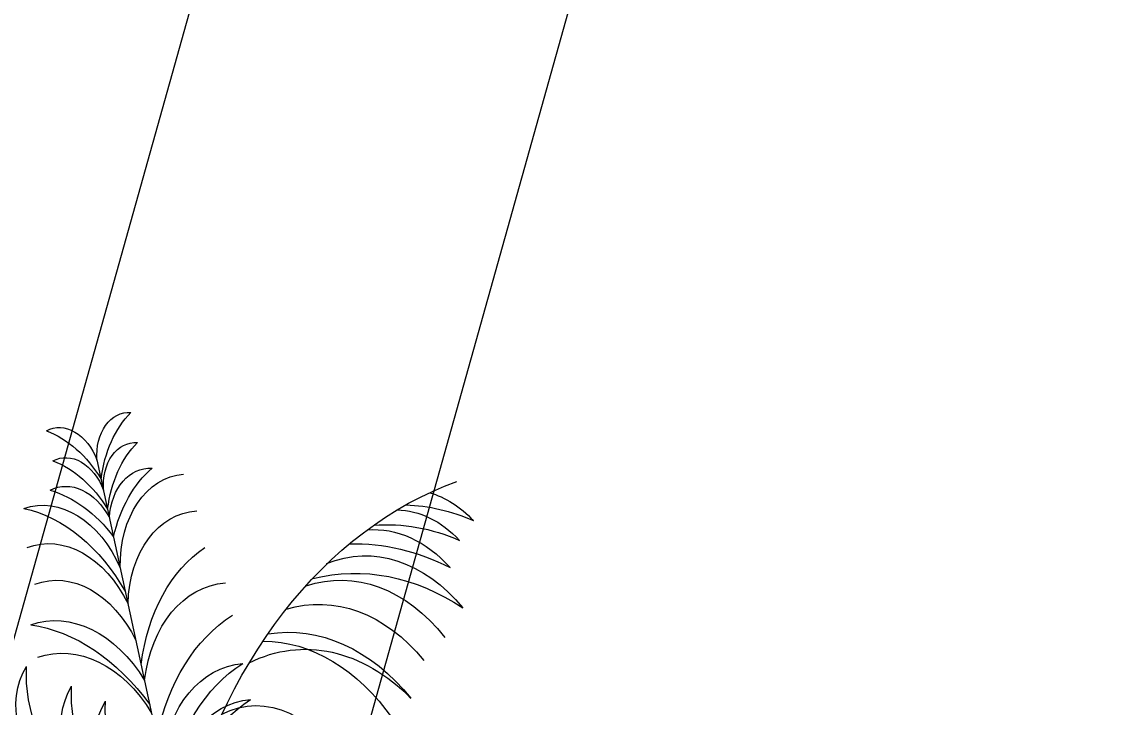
# Model space of a CAD drawing. Header units: millimetres. Extents: x 474016 to 477875, y 2288607 to 2292200.
# Drawn here: x 474386.28 to 474398.3, y 2288808.1 to 2288815.61 of the extents above; entities that cross this region are included whole.
import ezdxf
from ezdxf.enums import TextEntityAlignment as Align

# ---------------------------------------------------------------- set-up
doc = ezdxf.new("R2010")
doc.units = ezdxf.units.MM
doc.header["$LTSCALE"] = 50
for name, color, linetype, lineweight in [('JARDIN-HP', 64, 'Continuous', 5), ('JARDINES', 98, 'Continuous', 13), ('vialidad', 5, 'Continuous', 13)]:
    doc.layers.add(name, color=color, linetype=linetype, lineweight=lineweight)
doc.styles.get("Standard").update_dxf_attribs({"font": 'arial.ttf'})

# ---------------------------------------------------------------- blocks, each defined once
blk = doc.blocks.new('A$C41BB26E9')
at = {"color": 56}
blk.add_line((-0.2934, 0.7008), (2.0545, -0.9381), dxfattribs=at)
at = {"color": 56, "true_color": 0x7a7a00}
for centre, major_axis, ratio, start_param, end_param in [((-0.0822, 0.8726), (-0.3029, 0.2115), 0.723404, -0.20531, 1.366779), ((0.4871, 0.8785), (-0.7455, 0.5204), 0.723404, 0.433471, 1.121531), ((0.8491, 0.5689), (-0.6411, 0.4475), 0.723404, -0.091225, 1.305586), ((1.4637, 0.5678), (-1.1055, 0.7717), 0.723404, 0.312027, 1.166602), ((0.1024, 0.7437), (-0.3029, 0.2115), 0.723404, -0.20531, 1.366779), ((0.6717, 0.7496), (-0.7455, 0.5204), 0.723404, 0.433471, 1.121531), ((0.3831, 0.6137), (-0.3854, 0.269), 0.723404, -0.194817, 1.190837), ((1.0613, 0.5792), (-0.9133, 0.6375), 0.723404, 0.373636, 0.994705), ((1.1326, 0.3985), (-0.6803, 0.4749), 0.723404, -0.110756, 1.24346), ((1.3798, -0.1669), (-0.0195, 1.0079), 0.723404, -1.13012, 0.094138), ((1.0079, -0.8032), (-0.0327, 1.6896), 0.723404, -1.023266, -0.261161), ((-0.3818, 0.4434), (-0.3029, 0.2115), 0.723404, -1.366779, 0.20531), ((1.3572, 0.2417), (-0.6803, 0.4749), 0.723404, -0.110756, 1.24346), ((-0.1911, -0.0931), (-0.7455, 0.5204), 0.723404, -1.121531, -0.433471), ((1.789, 0.0516), (-0.8266, 0.577), 0.723404, -0.094138, 1.13012), ((2.5247, 0.0066), (-1.3857, 0.9673), 0.723404, 0.261161, 1.023266), ((-0.1972, 0.3145), (-0.3029, 0.2115), 0.723404, -1.366779, 0.20531), ((1.3845, -0.4095), (-0.0195, 1.0079), 0.723404, -1.13012, 0.094138), ((1.0126, -1.0459), (-0.0327, 1.6896), 0.723404, -1.023266, -0.261161), ((-0.0065, -0.2219), (-0.7455, 0.5204), 0.723404, -1.121531, -0.433471), ((0.0216, 0.0958), (-0.3854, 0.269), 0.723404, -1.190837, 0.194817), ((1.988, -0.0873), (-0.8266, 0.577), 0.723404, -0.094138, 1.13012), ((0.2877, -0.5289), (-0.9133, 0.6375), 0.723404, -0.994705, -0.373636), ((0.2243, -0.3262), (-0.6411, 0.4475), 0.723404, -1.305586, 0.091225), ((1.3915, -0.7696), (-0.0195, 1.0079), 0.723404, -1.13012, 0.094138), ((0.482, -0.5335), (-0.6803, 0.4749), 0.723404, -1.24346, 0.110756), ((1.0195, -1.4059), (-0.0327, 1.6896), 0.723404, -1.023266, -0.261161), ((1.3967, -1.0396), (-0.0195, 1.0079), 0.723404, -1.13012, 0.094138), ((0.9439, -1.2839), (-1.16, 0.8098), 0.723404, -1.115718, -0.281779), ((1.0248, -1.6759), (-0.0327, 1.6896), 0.723404, -1.023266, -0.261161), ((1.034, -1.0301), (-0.8266, 0.577), 0.723404, -1.13012, 0.094138), ((1.5282, -1.3752), (-0.8266, 0.577), 0.723404, -1.13012, 0.094138), ((1.8241, -2.0502), (-1.3857, 0.9673), 0.723404, -1.023266, -0.261161), ((2.0455, -2.2048), (-1.3857, 0.9673), 0.723404, -1.023266, -0.261161), ((1.8336, -1.5043), (-0.8992, 0.4843), 0.72, -0.281097, 1.084884), ((1.9394, -1.9714), (-1.5074, 0.8119), 0.72, -0.270525, 0.729584), ((2.0165, -1.6672), (-1.5199, 0.8186), 0.72, 0.073052, 0.90582), ((1.9166, -2.3919), (-2.1225, 1.1432), 0.72, -0.10808, 0.53304), ((1.1535, -1.911), (-1.2933, 0.6966), 0.72, -0.170934, 0.844939), ((0.8665, -1.9823), (-1.241, 0.6685), 0.72, -0.213612, 0.823897), ((1.981, -2.4305), (-2.3793, 1.2816), 0.72, 0.051792, 0.431948), ((1.4817, -2.4585), (-2.105, 1.1338), 0.72, 0.016555, 0.382187), ((0.4294, -1.8588), (-1.012, 0.5451), 0.72, 0.006837, 0.780102), ((1.3088, -2.4955), (-2.105, 1.1338), 0.72, 0.093724, 0.382187), ((0.097, -1.8852), (-0.8772, 0.4725), 0.72, 0.078285, 0.75224), ((-0.0759, -1.9222), (-0.8772, 0.4725), 0.72, 0.267806, 0.75224)]:
    blk.add_ellipse(centre, major_axis=major_axis, ratio=ratio, start_param=start_param, end_param=end_param, dxfattribs=at)
at = {"color": 0}
blk.add_ellipse((1.5288, -1.8441), major_axis=(-1.3857, 0.9673), ratio=0.723404, start_param=-1.023266, end_param=-0.261161, dxfattribs=at)
at = {"color": 56}
for centre, major_axis, ratio, start_param, end_param in [((1.7497, -1.5297), (-0.8266, 0.577), 0.723404, -1.13012, 0.094138), ((2.3826, -4.3452), (-3.8814, 2.0907), 0.72, -1.122445, -0.180287), ((1.9093, -1.829), (-1.5443, 0.8318), 0.72, -0.049618, 0.831119), ((1.425, -1.8542), (-1.3393, 0.7214), 0.72, -0.150491, 0.822469)]:
    blk.add_ellipse(centre, major_axis=major_axis, ratio=ratio, start_param=start_param, end_param=end_param, dxfattribs=at)

msp = doc.modelspace()

# ---------------------------------------------------------------- linework, layer by layer
at = {"layer": 'JARDINES'}
msp.add_lwpolyline([(474417.204, 2288904.658, 0.239037), (474413.352, 2288905.737), (474378.322, 2288780.785, 0.213506), (474382.173, 2288779.706)], format="xyb", close=True, dxfattribs=at)

# ---------------------------------------------------------------- block references
at = {"layer": 'JARDIN-HP', "color": 8, "xscale": -1.499999999962914, "yscale": 1.5, "zscale": 1.499999999999985, "rotation": 67.26423849487239}
msp.add_blockref('A$C41BB26E9', (474387.903, 2288809.995), dxfattribs=at)

# ---------------------------------------------------------------- texts
at = {"layer": 'vialidad', "color": 5, "lineweight": 13, "width": 0.75}
msp.add_text('SENDERO TZALAM', height=6, rotation=75.4862, dxfattribs=at).set_placement((474387.775, 2288836.627), align=Align.MIDDLE)

doc.saveas('drawing.dxf')
